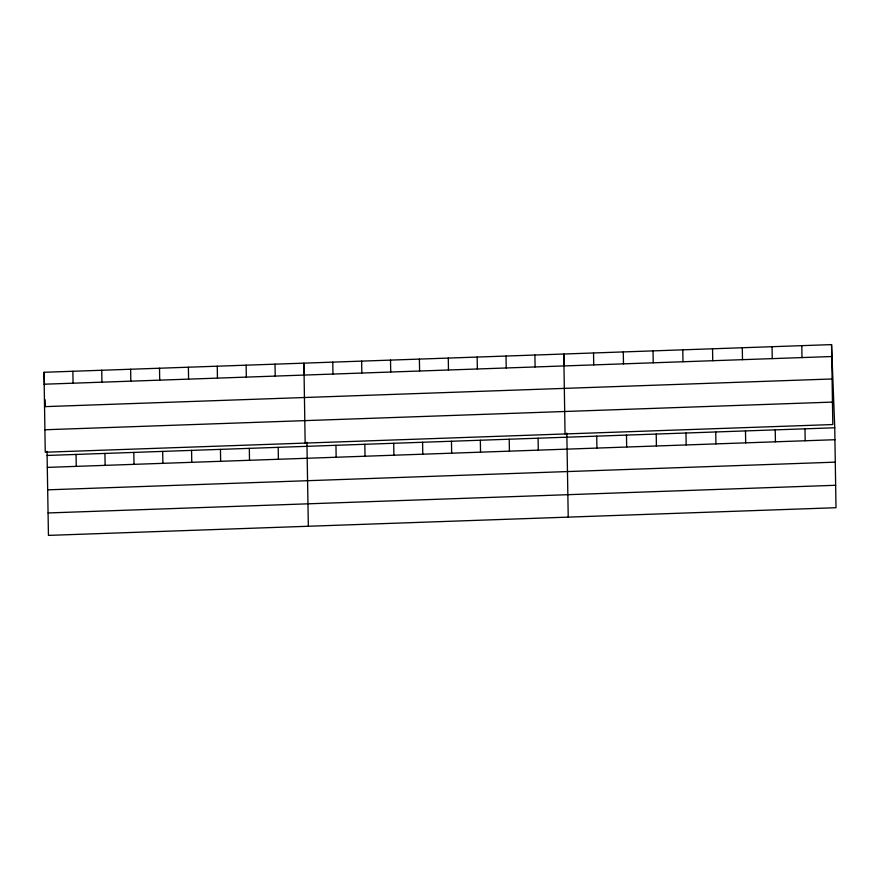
<?xml version="1.0" encoding="UTF-8"?>
<svg xmlns="http://www.w3.org/2000/svg" width="880" height="880" viewBox="0 0 880 880"><rect width="100%" height="100%" fill="white"/><g stroke="black" fill="none" stroke-linecap="round" stroke-linejoin="round"><path stroke-width="1.32" d="M831.556 344.608L832.81 424.545L45.254 452.221L44 372.284L831.556 344.608L834.746 427.779L836 507.716L48.444 535.392L47.025 451.341M44.187 384.208L831.743 356.532M44.539 406.648L832.095 378.972M44.902 429.77L832.458 402.094M47.19 455.455L834.746 427.779M47.377 467.39L834.933 439.714M47.729 489.83L835.285 462.154M48.092 512.952L835.648 485.276M564.256 366.366L563.783 354.013L565.048 433.95M566.819 433.081L568.227 517.132M304.37 375.496L303.897 363.154L305.151 443.08M306.922 442.211L308.341 526.262M44 372.284L44.473 384.637M45.056 399.729L45.309 406.461M804.991 428.824L805.178 440.759M801.801 345.653L801.988 357.577M775.236 429.869L775.423 441.804M772.057 346.698L772.244 358.622M745.492 430.925L745.679 442.849M742.302 347.743L742.489 359.667M715.737 431.97L715.924 443.894M712.547 348.788L712.734 360.712M685.982 433.015L686.169 444.939M682.792 349.833L682.979 361.757M656.227 434.06L656.414 445.984M653.048 350.878L653.235 362.802M626.483 435.105L626.67 447.029M623.293 351.923L623.48 363.847M596.728 436.15L596.915 448.074M593.538 352.968L593.725 364.892M538.098 438.207L538.285 450.131M534.908 355.036L535.095 366.96M509.223 439.219L509.41 451.154M506.033 356.048L506.22 367.972M480.348 440.242L480.535 452.166M477.158 357.06L477.345 368.984M451.462 441.254L451.649 453.178M448.283 358.072L448.47 369.996M422.587 442.266L422.774 454.19M419.397 359.095L419.595 371.019M393.712 443.278L393.899 455.213M390.522 360.107L390.709 372.031M364.837 444.301L365.024 456.225M361.647 361.119L361.834 373.043M335.962 445.313L336.149 457.237M332.772 362.131L332.959 374.066M278.201 447.337L278.388 459.272M275.022 364.166L275.209 376.09M249.326 448.36L249.513 460.284M246.136 365.178L246.323 377.102M220.451 449.372L220.638 461.296M217.261 366.19L217.448 378.125M191.576 450.384L191.763 462.308M188.386 367.213L188.573 379.137M162.69 451.396L162.888 463.331M159.511 368.225L159.698 380.149M133.815 452.419L134.002 464.343M130.636 369.237L130.823 381.161M104.94 453.431L105.127 465.355M101.75 370.249L101.937 382.184M76.065 454.443L76.252 466.367M72.875 371.272L73.062 383.196"/></g></svg>
